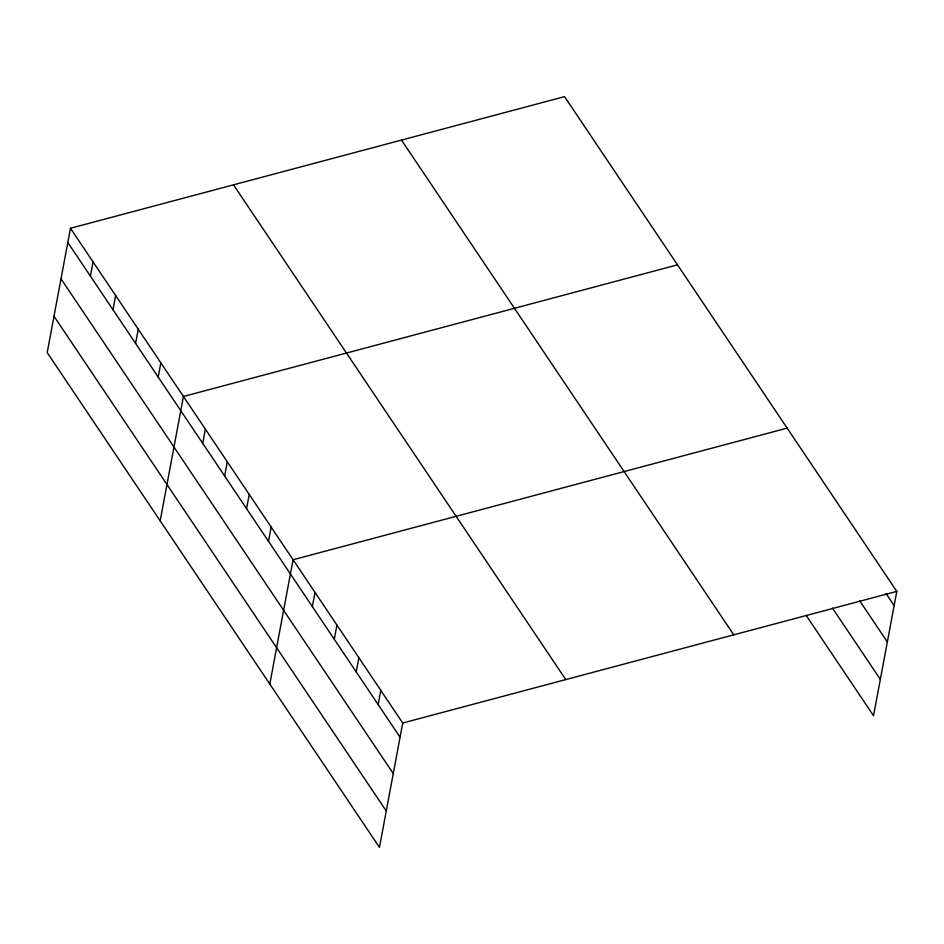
<?xml version="1.0" encoding="UTF-8"?>
<svg xmlns="http://www.w3.org/2000/svg" width="944" height="944" viewBox="0 0 944 944"><rect width="100%" height="100%" fill="white"/><g stroke="black" fill="none" stroke-linecap="round" stroke-linejoin="round"><path stroke-width="1.42" d="M70.47 228.271L47.2 352.608L379.453 847.358L402.722 723.021L70.47 228.271L564.547 96.642L896.8 591.392L873.53 715.729L806.117 615.346M90.4 276.12L93.067 261.913M112.997 309.762L115.652 295.555M135.594 343.404L138.249 329.196M158.179 377.057L160.846 362.838M160.173 520.817L183.431 396.48L677.509 264.851M202.712 443.35L205.367 429.142M224.637 476L227.292 461.793M246.561 508.651L249.228 494.444M268.497 541.313L271.152 527.094M269.807 684.093L293.077 559.757L787.154 428.128M312.346 606.614L315.013 592.407M334.282 639.277L336.937 625.058M356.207 671.927L358.873 657.72M378.143 704.578L380.798 690.371M402.722 723.021L896.8 591.392M886.015 593.505L894.145 605.6M859.724 600.832L887.336 641.944M832.407 608.03L880.327 679.385M401.495 140.078L733.759 634.828M233.51 184.835L565.775 679.586M67.815 242.478L400.067 737.229M61.006 278.822L393.27 773.573M53.997 316.264L386.261 811.014"/></g></svg>
